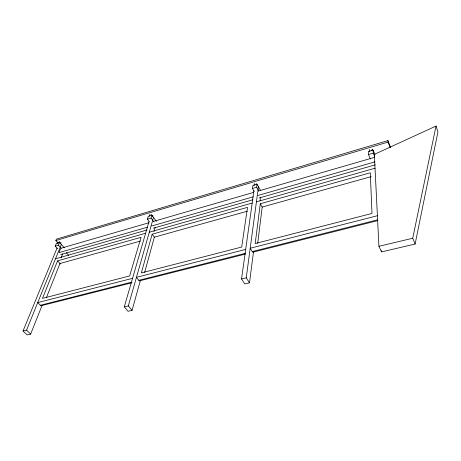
<?xml version="1.0" encoding="UTF-8"?>
<svg xmlns="http://www.w3.org/2000/svg" width="461" height="461" viewBox="0 0 461 461"><rect width="100%" height="100%" fill="white"/><g stroke="black" fill="none" stroke-linecap="round" stroke-linejoin="round"><path stroke-width="0.69" d="M257.693 243.333L262.2 207.058L260.286 203.75L370.287 172.771L371.992 213.443L255.198 243.558L260.286 203.75M253.907 190.785L241.535 278.974L244.82 283.941L249.499 282.841L253.441 252.202M260.044 200.892L260.505 197.325M249.499 282.841L246.232 277.856L258.448 186.728M258.742 190.9L256.639 187.224L257.042 184.256L252.887 185.478L252.467 188.445L254.23 191.494M256.155 184.953L256.345 183.559M254.074 185.564L254.368 183.472M415.113 244.042L437.95 131.806L436.031 126.06L374.344 154.372L378.93 246.289L381.512 251.913L415.113 244.042L412.733 238.245L436.031 126.06M144.639 272.439L154.349 237.173L152.159 234.2L247.511 207.346L241.702 247.038L141.331 272.912L152.159 234.2M149.082 221.245L124.28 306.865L128.049 311.296L132.071 310.357L140.34 280.616M153.991 231.52L155.144 227.371M132.071 310.357L128.319 305.902L153.507 217.419M152.447 216.612L152.839 215.247M151.179 215.811L151.577 214.446M153.865 221.966L151.064 218.099L151.905 215.195L148.269 216.267L147.422 219.165L149.024 221.366M149.364 216.347L149.963 214.296M46.354 297.8L59.959 263.531L140.49 241.045M57.072 247.96L23.05 330.946L27.141 334.94L30.633 334.121L42.026 305.539M61.106 257.687L62.696 253.7M57.579 260.84L42.481 298.4L129.662 275.92L141.031 237.334L57.579 260.84L60.437 264.067M59.221 251.994L60.46 248.923M23.05 330.946L26.554 330.111L61.359 244.37M60.397 243.748L61.008 242.25M59.648 241.403L59.031 242.901L57.965 243.218M57.567 248.796L55.245 246.128L58.455 245.189L59.619 242.353L64.384 247.88M57.429 243.373L58.046 241.875M55.245 246.128L56.415 243.293L59.619 242.353M57.665 242.653L55.833 240.538L56.415 239.132L387.932 140.611L390.548 147.255M55.833 240.538L388.041 142.092L387.932 140.611M374.995 154.596L373.128 150.102L368.356 151.502L368.477 154.51L370.367 158.993M147.422 219.165L151.064 218.099M252.467 188.445L256.639 187.224M368.477 154.51L373.272 153.11L373.128 150.102M60.714 248.306L149.168 222.669M153.311 221.47L253.515 192.427M258.35 191.027L374.447 157.38M58.968 252.611L147.457 227.198M151.606 226.011L253.227 196.83M258.068 195.441L374.902 161.892M60.725 254.616L147.14 229.953M153.363 228.178L252.91 199.769M259.134 197.994L375.277 164.848M55.499 258.8L145.601 233.26M149.295 232.211L252.184 203.047M256.425 201.849L375.035 168.225M154.349 237.173L247.396 211.19M262.2 207.058L371.168 176.626M132.543 278.34L37.727 302.583L40.833 305.804L131.932 282.772M245.678 249.413L136.45 277.343L139.303 280.91L245.39 254.086M377.409 215.725L250.202 248.254L252.691 252.242L377.997 220.56M40.314 305.268L131.454 282.184M138.83 280.317L245.69 253.245M252.276 251.579L377.668 219.816M124.28 306.865L128.319 305.902M241.535 278.974L246.232 277.856M378.93 246.289L412.733 238.245M26.554 330.111L30.633 334.121M58.455 245.189L61.238 248.398M66.361 252.709L68.649 255.354M151.905 215.195L156.285 221.286M257.042 184.256L260.54 190.405M372.258 149.358L372.765 150.58M373.272 153.11L374.609 156.325M388.041 142.092L390.139 147.416M381.431 250.484L381.512 251.913M372.039 149.45L372.102 150.862M369.63 149.445L369.716 151.565"/></g></svg>
